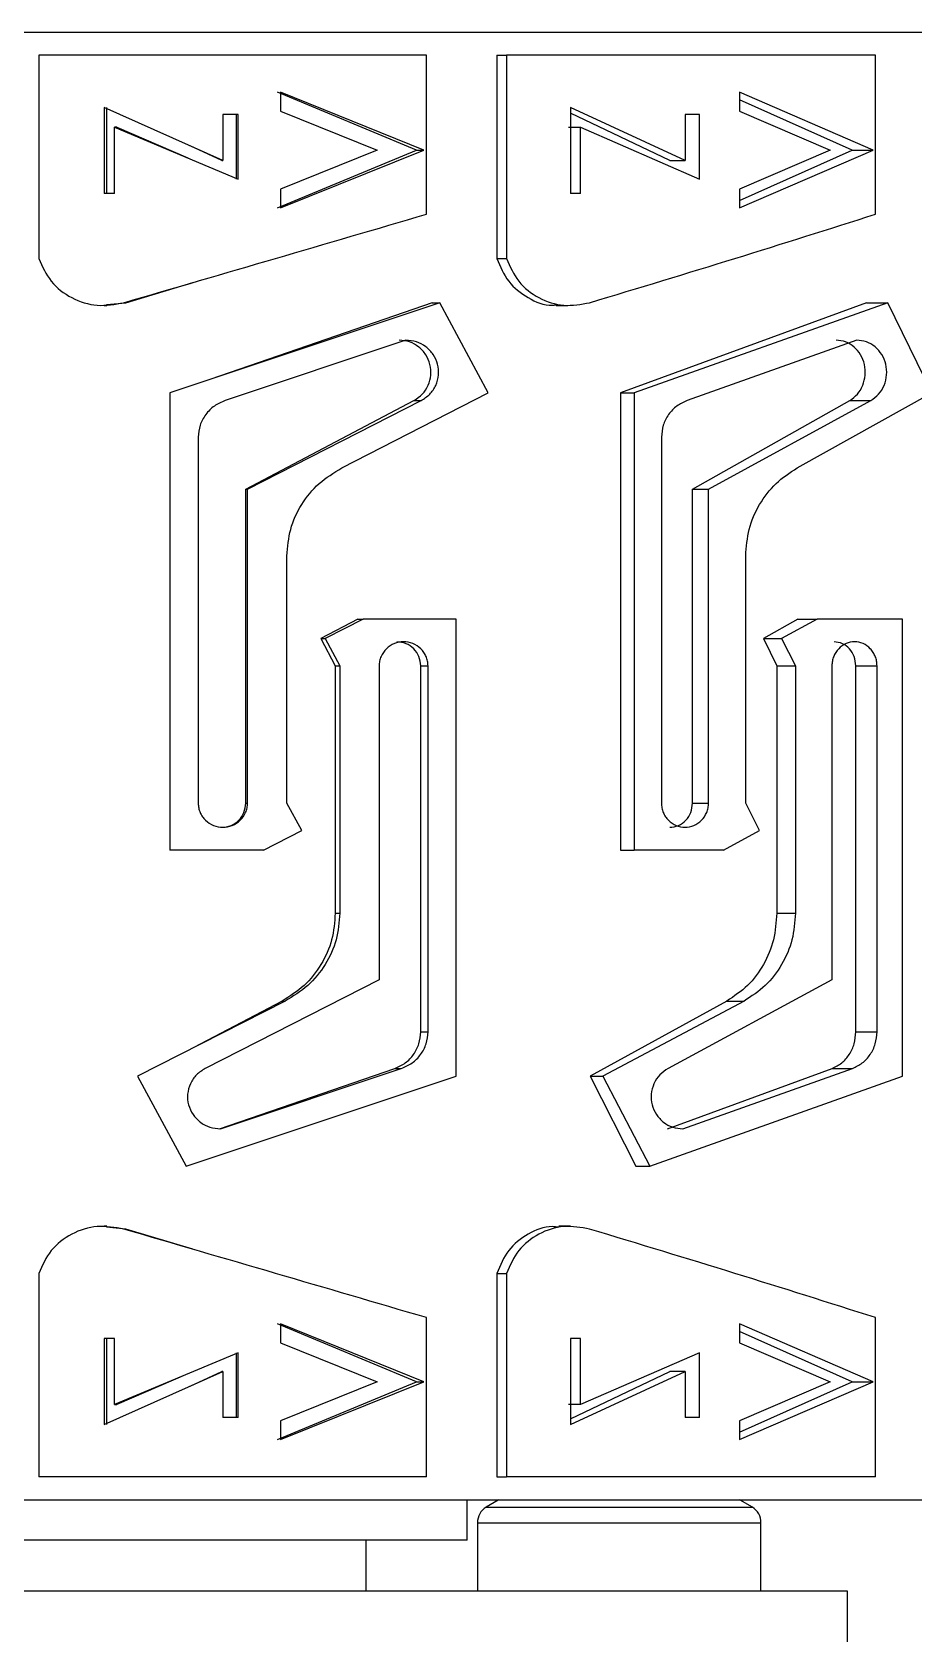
# Model space of a CAD drawing. Header units: millimetres. Extents: x 53 to 376, y 29 to 265.
# Drawn here: x 163.94 to 172.64, y 131.85 to 147.68 of the extents above; entities that cross this region are included whole.
import ezdxf

# ---------------------------------------------------------------- set-up
doc = ezdxf.new("R2010")
doc.units = ezdxf.units.MM

msp = doc.modelspace()

# ---------------------------------------------------------------- linework, layer by layer
at = {"color": 7, "linetype": 'Continuous', "lineweight": 25}
for p, q in [((149.7335, 147.6771), (181.2335, 147.6771)), ((164.0023, 147.45), (164.0023, 145.4403)), ((167.8305, 147.45), (164.0023, 147.45)), ((167.8305, 145.8776), (167.8305, 147.45)), ((168.5248, 147.45), (168.5248, 145.4403)), ((168.5248, 147.45), (168.6214, 147.45)), ((168.6214, 147.45), (168.6214, 145.4403)), ((172.2656, 147.45), (168.6214, 147.45)), ((172.2656, 145.8776), (172.2656, 147.45)), ((167.7326, 146.5111), (166.3592, 147.0829)), ((167.804, 146.5111), (166.387, 147.0829)), ((166.387, 147.0829), (166.387, 146.8963)), ((172.2412, 146.5111), (170.9215, 147.0829)), ((170.9215, 147.0829), (170.9215, 146.8963)), ((165.8198, 146.4094), (164.6461, 146.9316)), ((164.6461, 146.9316), (164.6461, 146.0824)), ((164.6719, 146.9316), (164.6719, 146.0824)), ((165.9704, 146.8631), (165.8198, 146.8631)), ((165.8198, 146.8631), (165.8198, 146.4094)), ((165.9554, 146.2248), (165.9554, 146.8631)), ((165.9704, 146.2248), (165.9704, 146.8631)), ((166.387, 146.8963), (167.3429, 146.5111)), ((170.3833, 146.4094), (169.2521, 146.9316)), ((169.2521, 146.9316), (169.2521, 146.0824)), ((170.2325, 146.4094), (169.2521, 146.8764)), ((170.5268, 146.8631), (170.3833, 146.8631)), ((170.3833, 146.8631), (170.3833, 146.4094)), ((170.5268, 146.2248), (170.5268, 146.8631)), ((172.0333, 146.5111), (170.9215, 147.0081)), ((170.9215, 146.8963), (171.8157, 146.5111)), ((164.7491, 146.0824), (164.7491, 146.7365)), ((164.7491, 146.7365), (165.9704, 146.2248)), ((164.7717, 146.7365), (164.7491, 146.7365)), ((164.7717, 146.7365), (165.4745, 146.4327)), ((169.2333, 146.7365), (169.3523, 146.7365)), ((169.3523, 146.0824), (169.3523, 146.7365)), ((169.3523, 146.7365), (170.5268, 146.2248)), ((165.8094, 146.4094), (165.4958, 146.5534)), ((165.8094, 146.4094), (165.8198, 146.4094)), ((166.3592, 145.9392), (167.7326, 146.5111)), ((167.3429, 146.5111), (166.387, 146.1259)), ((166.387, 145.9392), (167.804, 146.5111)), ((167.7326, 146.5111), (167.804, 146.5111)), ((170.2325, 146.4094), (170.3833, 146.4094)), ((171.8157, 146.5111), (170.9215, 146.1259)), ((170.9215, 145.9392), (172.2412, 146.5111)), ((170.9215, 146.014), (172.0333, 146.5111)), ((172.0333, 146.5111), (172.2412, 146.5111)), ((164.7491, 146.0824), (164.6461, 146.0824)), ((166.387, 146.1259), (166.387, 145.9392)), ((169.3523, 146.0824), (169.2521, 146.0824)), ((170.9215, 146.1259), (170.9215, 145.9392)), ((168.5248, 145.4403), (168.6214, 145.4403)), ((164.86, 145.0029), (165.5215, 145.202)), ((165.5228, 145.2021), (165.5229, 145.2021)), ((164.6469, 144.9751), (164.6727, 144.9751)), ((164.6717, 144.9847), (164.86, 145.0029)), ((164.86, 145.0029), (164.8402, 145.0029)), ((167.9631, 145.0029), (165.2963, 144.1122)), ((167.8868, 145.0029), (165.6997, 144.2492)), ((167.8868, 145.0029), (167.9631, 145.0029)), ((168.4383, 144.1122), (167.9631, 145.0029)), ((169.1108, 144.9756), (169.2259, 144.9757)), ((172.1747, 145.0029), (169.7464, 144.1122)), ((172.3872, 145.0029), (169.8817, 144.1122)), ((172.1747, 145.0029), (172.3872, 145.0029)), ((172.8204, 144.1122), (172.3872, 145.0029)), ((167.627, 144.6326), (165.8423, 144.0366)), ((172.0784, 144.6326), (170.4048, 144.0366)), ((165.2963, 144.1122), (165.2963, 139.5962)), ((166.0456, 143.1615), (167.7065, 144.0366)), ((166.0634, 143.1615), (167.7771, 144.0366)), ((166.993, 143.3702), (168.4383, 144.1122)), ((167.7065, 144.0366), (167.7771, 144.0366)), ((169.7464, 144.1122), (169.7464, 139.5962)), ((169.7464, 144.1122), (169.8817, 144.1122)), ((169.8817, 144.1122), (169.8817, 139.5962)), ((170.4573, 143.1615), (172.0093, 144.0366)), ((170.6152, 143.1615), (172.2165, 144.0366)), ((171.4902, 143.3702), (172.8204, 144.1122)), ((172.0093, 144.0366), (172.2165, 144.0366)), ((165.576, 143.675), (165.576, 140.0583)), ((170.1503, 143.675), (170.1503, 140.0583)), ((166.0456, 143.1615), (166.0634, 143.1615)), ((166.0456, 140.0583), (166.0456, 143.1615)), ((166.0634, 140.0583), (166.0634, 143.1615)), ((170.4573, 143.1615), (170.6152, 143.1615)), ((170.4573, 140.0583), (170.4573, 143.1615)), ((170.6152, 140.0583), (170.6152, 143.1615)), ((166.452, 140.0583), (166.452, 142.5004)), ((170.9828, 140.0583), (170.9828, 142.5004)), ((167.1525, 141.8783), (166.7882, 141.6863)), ((167.2055, 141.8783), (166.8296, 141.6863)), ((167.1525, 141.8783), (167.2055, 141.8783)), ((168.1219, 141.8783), (167.2055, 141.8783)), ((168.1219, 137.3622), (168.1219, 141.8783)), ((171.4972, 141.8783), (171.1574, 141.6863)), ((171.6881, 141.8783), (171.3375, 141.6863)), ((171.4972, 141.8783), (171.6881, 141.8783)), ((172.5324, 141.8783), (171.6881, 141.8783)), ((172.5324, 137.3622), (172.5324, 141.8783)), ((166.7882, 141.6863), (166.8296, 141.6863)), ((166.7882, 141.6863), (166.9293, 141.4161)), ((166.8296, 141.6863), (166.9752, 141.4161)), ((171.1574, 141.6863), (171.2893, 141.4161)), ((171.1574, 141.6863), (171.3375, 141.6863)), ((171.3375, 141.6863), (171.4736, 141.4161)), ((166.9293, 141.4161), (166.9752, 141.4161)), ((166.9293, 141.4161), (166.9293, 138.974)), ((166.9752, 141.4161), (166.9752, 138.974)), ((167.3621, 141.4161), (167.3621, 138.3129)), ((167.7728, 141.4161), (167.8455, 141.4161)), ((167.7728, 137.7994), (167.7728, 141.4161)), ((167.8455, 137.7994), (167.8455, 141.4161)), ((171.2893, 141.4161), (171.2893, 138.974)), ((171.2893, 141.4161), (171.4736, 141.4161)), ((171.4736, 141.4161), (171.4736, 138.974)), ((171.8335, 141.4161), (171.8335, 138.3129)), ((172.0702, 137.7994), (172.0702, 141.4161)), ((172.0702, 141.4161), (172.2793, 141.4161)), ((172.2793, 137.7994), (172.2793, 141.4161)), ((166.0456, 140.0583), (166.0634, 140.0583)), ((166.5979, 139.7881), (166.452, 140.0583)), ((170.4573, 140.0583), (170.6152, 140.0583)), ((171.1201, 139.7881), (170.9828, 140.0583)), ((166.2209, 139.5962), (166.5979, 139.7881)), ((170.7645, 139.5962), (171.1201, 139.7881)), ((166.2209, 139.5962), (165.2963, 139.5962)), ((169.7464, 139.5962), (169.8817, 139.5962)), ((170.7645, 139.5962), (169.8817, 139.5962)), ((166.9293, 138.974), (166.9752, 138.974)), ((171.2893, 138.974), (171.4736, 138.974)), ((167.3621, 138.3129), (165.6451, 137.4378)), ((171.8335, 138.3129), (170.2165, 137.4378)), ((166.4342, 138.1043), (164.9752, 137.3622)), ((166.4049, 138.1043), (165.4638, 137.6104)), ((166.4049, 138.1043), (166.4342, 138.1043)), ((170.7973, 138.1043), (169.4459, 137.3622)), ((170.966, 138.1043), (169.5717, 137.3622)), ((170.7973, 138.1043), (170.966, 138.1043)), ((167.7728, 137.7994), (167.8455, 137.7994)), ((172.0702, 137.7994), (172.2793, 137.7994)), ((165.7869, 136.8419), (167.5171, 137.4378)), ((165.7966, 136.8419), (167.5816, 137.4378)), ((167.5171, 137.4378), (167.5816, 137.4378)), ((170.2111, 136.8419), (171.8349, 137.4378)), ((170.3612, 136.8419), (172.0365, 137.4378)), ((171.8349, 137.4378), (172.0365, 137.4378)), ((164.9752, 137.3622), (165.4571, 136.4716)), ((165.4571, 136.4716), (168.1219, 137.3622)), ((169.4459, 137.3622), (169.8962, 136.4716)), ((169.4459, 137.3622), (169.5717, 137.3622)), ((169.5717, 137.3622), (170.0363, 136.4716)), ((170.0363, 136.4716), (172.5324, 137.3622)), ((169.8962, 136.4716), (170.0363, 136.4716)), ((164.6728, 135.879), (164.647, 135.879)), ((164.86, 135.8512), (164.6717, 135.8694)), ((164.86, 135.8512), (164.8402, 135.8512)), ((165.5215, 135.6521), (164.86, 135.8512)), ((169.2515, 135.879), (169.1356, 135.879)), ((164.0023, 135.4139), (164.0023, 133.4041)), ((168.5248, 135.4139), (168.6214, 135.4139)), ((168.5248, 135.4139), (168.5248, 133.4041)), ((168.6214, 135.4139), (168.6214, 133.4041)), ((167.7326, 134.343), (166.3592, 134.9149)), ((167.804, 134.343), (166.387, 134.9149)), ((166.387, 134.9149), (166.387, 134.7282)), ((167.8305, 133.4041), (167.8305, 134.9765)), ((172.2412, 134.343), (170.9215, 134.9149)), ((170.9215, 134.9149), (170.9215, 134.7282)), ((172.0333, 134.343), (170.9215, 134.8401)), ((172.2656, 133.4041), (172.2656, 134.9765)), ((164.7491, 134.7717), (164.6461, 134.7717)), ((164.6461, 134.7717), (164.6461, 133.9225)), ((164.6719, 134.7717), (164.6719, 133.9225)), ((164.7491, 134.1176), (164.7491, 134.7717)), ((166.387, 134.7282), (167.3429, 134.343)), ((169.3523, 134.7717), (169.2521, 134.7717)), ((169.2521, 134.7717), (169.2521, 133.9225)), ((169.3523, 134.1176), (169.3523, 134.7717)), ((170.9215, 134.7282), (171.8157, 134.343)), ((165.9704, 134.6293), (164.7491, 134.1176)), ((165.9554, 133.991), (165.9554, 134.6293)), ((165.9704, 133.991), (165.9704, 134.6293)), ((170.5268, 134.6293), (169.3523, 134.1176)), ((170.5268, 133.991), (170.5268, 134.6293)), ((164.6461, 133.9225), (165.8198, 134.4447)), ((165.4745, 134.4214), (164.7717, 134.1176)), ((165.4958, 134.3007), (165.8094, 134.4447)), ((165.8198, 134.4447), (165.8094, 134.4447)), ((165.8198, 134.4447), (165.8198, 133.991)), ((169.2521, 133.9225), (170.3833, 134.4447)), ((169.2521, 133.9777), (170.2325, 134.4447)), ((170.3833, 134.4447), (170.2325, 134.4447)), ((170.3833, 134.4447), (170.3833, 133.991)), ((166.3592, 133.7712), (167.7326, 134.343)), ((166.387, 133.7712), (167.804, 134.343)), ((167.3429, 134.343), (166.387, 133.9578)), ((167.7326, 134.343), (167.804, 134.343)), ((170.9215, 133.7712), (172.2412, 134.343)), ((171.8157, 134.343), (170.9215, 133.9578)), ((170.9215, 133.846), (172.0333, 134.343)), ((172.0333, 134.343), (172.2412, 134.343)), ((164.7491, 134.1176), (164.7717, 134.1176)), ((169.3523, 134.1176), (169.2333, 134.1176)), ((165.9704, 133.991), (165.8198, 133.991)), ((166.387, 133.9578), (166.387, 133.7712)), ((170.5268, 133.991), (170.3833, 133.991)), ((170.9215, 133.9578), (170.9215, 133.7712)), ((167.8305, 133.4041), (164.0023, 133.4041)), ((168.5248, 133.4041), (168.6214, 133.4041)), ((172.2656, 133.4041), (168.6214, 133.4041)), ((149.7335, 133.1771), (181.2335, 133.1771)), ((168.2335, 132.7771), (168.2335, 133.1771)), ((168.3335, 132.9504), (168.3335, 132.2771)), ((171.1335, 132.2771), (171.1335, 132.9504)), ((168.2335, 132.7771), (162.7349, 132.7771)), ((167.2335, 132.2771), (167.2335, 132.7771)), ((158.9835, 132.2771), (171.9835, 132.2771)), ((171.9835, 132.2771), (171.9835, 131.5271))]:
    msp.add_line(p, q, dxfattribs=at)
at = {"color": 8, "linetype": 'Continuous', "lineweight": 25}
for p, q in [((168.4189, 133.1035), (168.852, 133.1035)), ((168.852, 133.1035), (171.0482, 133.1035)), ((168.3335, 132.9504), (168.7948, 132.9504)), ((168.7948, 132.9504), (171.1335, 132.9504))]:
    msp.add_line(p, q, dxfattribs=at)
at = {"color": 7, "linetype": 'Continuous', "lineweight": 25, "flags": 128}
for points in [[(168.5461, 133.1771), (168.5389, 133.1731), (168.4189, 133.1035)], [(171.0482, 133.1035), (170.9282, 133.1731), (170.921, 133.1771)]]:
    msp.add_lwpolyline(points, dxfattribs=at)
at = {"color": 7, "linetype": 'Continuous', "lineweight": 25}
for centre, start, end in [((168.5135, 132.9504), 121.7263, 180), ((170.9535, 132.9504), 0, 58.2737)]:
    msp.add_arc(centre, 0.18, start, end, dxfattribs=at)
for points, knots in [([(164.8402, 145.0029), (165.3404, 145.1487), (166.3408, 145.4403), (167.3339, 145.7318), (167.8305, 145.8776)], [0, 0, 0, 0, 0.4999997, 1, 1, 1, 1]), ([(169.4409, 145.0029), (169.9231, 145.1487), (170.8876, 145.4403), (171.8063, 145.7318), (172.2656, 145.8776)], [0, 0, 0, 0, 0.4999997, 1, 1, 1, 1]), ([(164.0023, 145.4403), (164.0375, 145.361), (164.1083, 145.2014), (164.3215, 145.039), (164.5782, 144.9571), (164.7528, 144.9876), (164.8402, 145.0029)], [0, 0, 0, 0, 0.2464341, 0.4957907, 0.7476019, 1, 1, 1, 1]), ([(168.5248, 145.4403), (168.5583, 145.3607), (168.6251, 145.2016), (168.8278, 145.0443), (169.0027, 144.9689), (169.0975, 144.9806), (169.11, 144.9822)], [0, 0, 0, 0, 0.3172431, 0.6344873, 0.9517251, 1, 1, 1, 1]), ([(168.6214, 145.4403), (168.656, 145.361), (168.7258, 145.2014), (168.9351, 145.039), (169.1862, 144.9571), (169.3559, 144.9876), (169.4409, 145.0029)], [0, 0, 0, 0, 0.246433, 0.4957888, 0.7476011, 1, 1, 1, 1]), ([(167.7065, 144.0366), (167.7357, 144.056), (167.7939, 144.0946), (167.8516, 144.1849), (167.8785, 144.2875), (167.8705, 144.3937), (167.8287, 144.4915), (167.7577, 144.5696), (167.6651, 144.6224), (167.5957, 144.6292), (167.5611, 144.6326)], [0, 0, 0, 0, 0.1253294, 0.2502847, 0.3752374, 0.5002009, 0.6251518, 0.7501136, 0.8750534, 1, 1, 1, 1]), ([(167.7771, 144.0366), (167.8069, 144.0557), (167.8666, 144.094), (167.9268, 144.1845), (167.9548, 144.2884), (167.9457, 144.3962), (167.9012, 144.4944), (167.8272, 144.5715), (167.7324, 144.6228), (167.6621, 144.6293), (167.627, 144.6326)], [0, 0, 0, 0, 0.12538374, 0.25042683, 0.37543166, 0.50038774, 0.62529311, 0.75018723, 0.8750765, 1, 1, 1, 1]), ([(172.0093, 144.0366), (172.0361, 144.056), (172.0897, 144.0946), (172.1426, 144.1849), (172.1671, 144.2875), (172.1598, 144.3937), (172.1215, 144.4915), (172.0564, 144.5696), (171.9713, 144.6224), (171.9074, 144.6292), (171.8754, 144.6326)], [0, 0, 0, 0, 0.12533115, 0.25028505, 0.37523821, 0.5002019, 0.62515348, 0.7501113, 0.87505532, 1, 1, 1, 1]), ([(172.2165, 144.0366), (172.2439, 144.0557), (172.2987, 144.094), (172.3539, 144.1845), (172.3796, 144.2884), (172.3713, 144.3962), (172.3305, 144.4944), (172.2625, 144.5715), (172.1754, 144.6228), (172.1107, 144.6293), (172.0784, 144.6326)], [0, 0, 0, 0, 0.12538245, 0.25042631, 0.3754318, 0.50038832, 0.62529479, 0.75018905, 0.875081, 1, 1, 1, 1]), ([(165.8423, 144.0366), (165.8054, 144.0206), (165.7316, 143.9887), (165.6459, 143.9019), (165.5874, 143.7948), (165.5798, 143.7149), (165.576, 143.675)], [0, 0, 0, 0, 0.250918, 0.50073708, 0.75038663, 1, 1, 1, 1]), ([(170.4048, 144.0366), (170.3696, 144.0206), (170.2992, 143.9887), (170.2173, 143.9019), (170.1612, 143.7948), (170.154, 143.7149), (170.1503, 143.675)], [0, 0, 0, 0, 0.2509141, 0.50074, 0.7503879, 1, 1, 1, 1]), ([(166.452, 142.5004), (166.4592, 142.5896), (166.4737, 142.7683), (166.589, 143.015), (166.7607, 143.2282), (166.9154, 143.3227), (166.993, 143.3702)], [0, 0, 0, 0, 0.2477046, 0.4965147, 0.7472063, 1, 1, 1, 1]), ([(170.9828, 142.5004), (170.9896, 142.5896), (171.0033, 142.7683), (171.1118, 143.015), (171.2732, 143.2282), (171.4177, 143.3227), (171.4902, 143.3702)], [0, 0, 0, 0, 0.2477041, 0.4965135, 0.7472031, 1, 1, 1, 1]), ([(167.8455, 141.4161), (167.8445, 141.4319), (167.8426, 141.4633), (167.8278, 141.5084), (167.8052, 141.5498), (167.7644, 141.5975), (167.6975, 141.6406), (167.6041, 141.6583), (167.5107, 141.6406), (167.4301, 141.5892), (167.3847, 141.5234), (167.365, 141.4633), (167.3631, 141.4319), (167.3621, 141.4161)], [0, 0, 0, 0, 0.0628576, 0.1254663, 0.1879475, 0.2507882, 0.3754482, 0.5001625, 0.6249383, 0.7497242, 0.8744833, 0.9372482, 1, 1, 1, 1]), ([(167.7728, 141.4161), (167.7692, 141.4471), (167.7621, 141.509), (167.7081, 141.5872), (167.6308, 141.6418), (167.5694, 141.6489), (167.5388, 141.6524)], [0, 0, 0, 0, 0.2502574, 0.5002538, 0.7501851, 1, 1, 1, 1]), ([(172.2793, 141.4161), (172.2785, 141.4319), (172.2767, 141.4633), (172.2631, 141.5084), (172.2423, 141.5498), (172.2049, 141.5975), (172.1433, 141.6406), (172.0573, 141.6583), (171.971, 141.6406), (171.8965, 141.5892), (171.8544, 141.5234), (171.8361, 141.4633), (171.8344, 141.4319), (171.8335, 141.4161)], [0, 0, 0, 0, 0.0628574, 0.1254665, 0.187946, 0.2507878, 0.375447, 0.5001617, 0.6249385, 0.7497239, 0.874484, 0.9372482, 1, 1, 1, 1]), ([(172.0702, 141.4161), (172.067, 141.4471), (172.0604, 141.509), (172.0108, 141.5872), (171.9397, 141.6418), (171.8831, 141.6489), (171.8549, 141.6524)], [0, 0, 0, 0, 0.2502595, 0.5002542, 0.750175, 1, 1, 1, 1]), ([(165.576, 140.0583), (165.577, 140.0425), (165.5789, 140.0111), (165.5939, 139.966), (165.6168, 139.9246), (165.6579, 139.877), (165.7255, 139.8339), (165.8197, 139.8161), (165.9138, 139.8339), (165.995, 139.8852), (166.0408, 139.9511), (166.0606, 140.0111), (166.0625, 140.0426), (166.0634, 140.0583)], [0, 0, 0, 0, 0.0628575, 0.1254673, 0.1879456, 0.2507855, 0.3754478, 0.5001649, 0.6249389, 0.7497252, 0.8744825, 0.9372478, 1, 1, 1, 1]), ([(165.8094, 139.822), (165.8094, 139.822), (165.8402, 139.822), (165.9024, 139.8343), (165.9803, 139.8868), (166.0348, 139.9655), (166.042, 140.0274), (166.0456, 140.0583)], [0, 0, 0, 0, 0.00002021, 0.2499231, 0.49982165, 0.74977951, 1, 1, 1, 1]), ([(170.1503, 140.0583), (170.1513, 140.0425), (170.1532, 140.0111), (170.1675, 139.966), (170.1894, 139.9246), (170.2287, 139.877), (170.2934, 139.8339), (170.3833, 139.8161), (170.473, 139.8339), (170.5502, 139.8852), (170.5937, 139.9511), (170.6125, 140.0111), (170.6143, 140.0426), (170.6152, 140.0583)], [0, 0, 0, 0, 0.0628575, 0.1254659, 0.1879473, 0.2507841, 0.3754493, 0.5001616, 0.6249409, 0.7497249, 0.8744841, 0.9372483, 1, 1, 1, 1]), ([(170.2326, 139.822), (170.2326, 139.822), (170.2601, 139.822), (170.322, 139.8343), (170.395, 139.8868), (170.4471, 139.9655), (170.4539, 140.0274), (170.4573, 140.0583)], [0, 0, 0, 0, 0.0000226, 0.2499195, 0.4998188, 0.7497802, 1, 1, 1, 1]), ([(166.9293, 138.974), (166.9224, 138.8849), (166.9084, 138.7068), (166.7973, 138.4603), (166.6314, 138.247), (166.4804, 138.1519), (166.4049, 138.1043)], [0, 0, 0, 0, 0.2500013, 0.4999988, 0.750001, 1, 1, 1, 1]), ([(166.9752, 138.974), (166.968, 138.8849), (166.9535, 138.7062), (166.8385, 138.4594), (166.6669, 138.2462), (166.512, 138.1517), (166.4342, 138.1043)], [0, 0, 0, 0, 0.2477043, 0.4965103, 0.7472042, 1, 1, 1, 1]), ([(171.2893, 138.974), (171.2828, 138.8849), (171.2698, 138.7068), (171.166, 138.4603), (171.0106, 138.247), (170.8684, 138.1519), (170.7973, 138.1043)], [0, 0, 0, 0, 0.2500017, 0.4999986, 0.7500011, 1, 1, 1, 1]), ([(171.4736, 138.974), (171.4669, 138.8849), (171.4534, 138.7062), (171.3459, 138.4594), (171.1851, 138.2462), (171.0392, 138.1517), (170.966, 138.1043)], [0, 0, 0, 0, 0.2477043, 0.4965118, 0.7472054, 1, 1, 1, 1]), ([(167.5171, 137.4378), (167.5531, 137.4541), (167.625, 137.4867), (167.707, 137.5744), (167.7622, 137.681), (167.7693, 137.76), (167.7728, 137.7994)], [0, 0, 0, 0, 0.2509898, 0.5007671, 0.7503879, 1, 1, 1, 1]), ([(167.5816, 137.4378), (167.6183, 137.4538), (167.6915, 137.4858), (167.7763, 137.5725), (167.8342, 137.6796), (167.8417, 137.7595), (167.8455, 137.7994)], [0, 0, 0, 0, 0.25091243, 0.50073548, 0.7503873, 1, 1, 1, 1]), ([(171.8349, 137.4378), (171.8681, 137.4541), (171.9344, 137.4867), (172.0098, 137.5744), (172.0605, 137.681), (172.067, 137.76), (172.0702, 137.7994)], [0, 0, 0, 0, 0.2509871, 0.5007646, 0.7503877, 1, 1, 1, 1]), ([(172.0365, 137.4378), (172.0703, 137.4538), (172.1378, 137.4858), (172.2158, 137.5725), (172.269, 137.6796), (172.2759, 137.7595), (172.2793, 137.7994)], [0, 0, 0, 0, 0.2509159, 0.5007379, 0.7503888, 1, 1, 1, 1]), ([(165.6451, 137.4378), (165.6149, 137.4187), (165.5547, 137.3804), (165.4938, 137.2899), (165.4655, 137.186), (165.4746, 137.0782), (165.5197, 136.98), (165.5945, 136.9029), (165.6903, 136.8517), (165.7611, 136.8451), (165.7966, 136.8419)], [0, 0, 0, 0, 0.1253839, 0.2504281, 0.3754324, 0.5003884, 0.6252951, 0.7501877, 0.8750792, 1, 1, 1, 1]), ([(170.2165, 137.4378), (170.1876, 137.4187), (170.1299, 137.3804), (170.0716, 137.2899), (170.0444, 137.186), (170.0531, 137.0782), (170.0964, 136.98), (170.1681, 136.9029), (170.2597, 136.8517), (170.3274, 136.8451), (170.3612, 136.8419)], [0, 0, 0, 0, 0.1253839, 0.2504268, 0.3754324, 0.5003887, 0.6252949, 0.7501887, 0.8750765, 1, 1, 1, 1]), ([(164.8402, 135.8512), (164.7528, 135.8665), (164.5782, 135.897), (164.3215, 135.8151), (164.1083, 135.6527), (164.0375, 135.4932), (164.0023, 135.4139)], [0, 0, 0, 0, 0.2523981, 0.5042086, 0.7535656, 1, 1, 1, 1]), ([(167.8305, 134.9765), (167.3339, 135.1223), (166.3408, 135.4139), (165.3404, 135.7054), (164.8402, 135.8512)], [0, 0, 0, 0, 0.5000003, 1, 1, 1, 1]), ([(169.1345, 135.8695), (169.1138, 135.8723), (169.0108, 135.8862), (168.8278, 135.8108), (168.6251, 135.6523), (168.5583, 135.4933), (168.5248, 135.4139)], [0, 0, 0, 0, 0.0773282, 0.3848808, 0.6924409, 1, 1, 1, 1]), ([(169.4409, 135.8512), (169.3559, 135.8665), (169.1862, 135.897), (168.9351, 135.8151), (168.7258, 135.6527), (168.656, 135.4932), (168.6214, 135.4139)], [0, 0, 0, 0, 0.2523989, 0.5042106, 0.7535666, 1, 1, 1, 1]), ([(172.2656, 134.9765), (171.8063, 135.1223), (170.8876, 135.4139), (169.9231, 135.7054), (169.4409, 135.8512)], [0, 0, 0, 0, 0.5000003, 1, 1, 1, 1])]:
    msp.add_open_spline(points, degree=3, knots=knots, dxfattribs=at)

doc.saveas('drawing.dxf')
